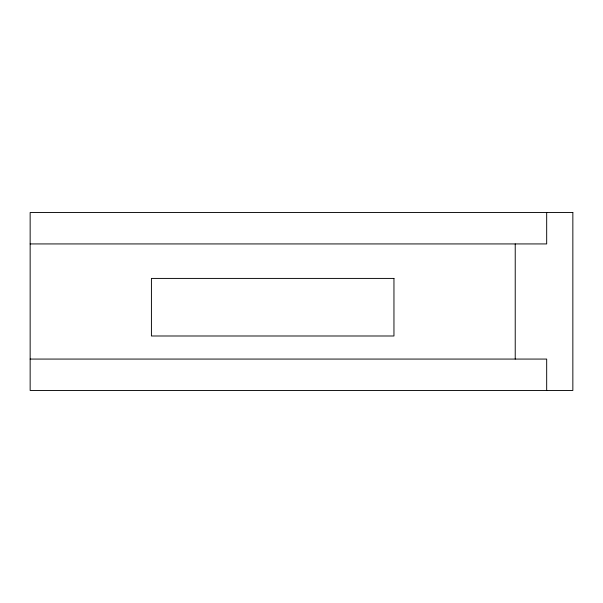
<?xml version="1.0" encoding="UTF-8"?>
<svg xmlns="http://www.w3.org/2000/svg" width="603" height="603" viewBox="0 0 603 603"><rect width="100%" height="100%" fill="white"/><g stroke="black" fill="none" stroke-linecap="round" stroke-linejoin="round"><path stroke-width="0.9" d="M30.15 243.929L546.68 243.929L546.68 212.527M30.15 359.071L546.68 359.071L546.68 390.473M515.226 243.929L515.226 359.071M572.85 212.527L30.15 212.527L30.15 390.473L572.85 390.473L572.85 212.527M393.955 278.42L151.421 278.42L151.421 335.992L393.955 335.992L393.955 278.42"/></g></svg>
